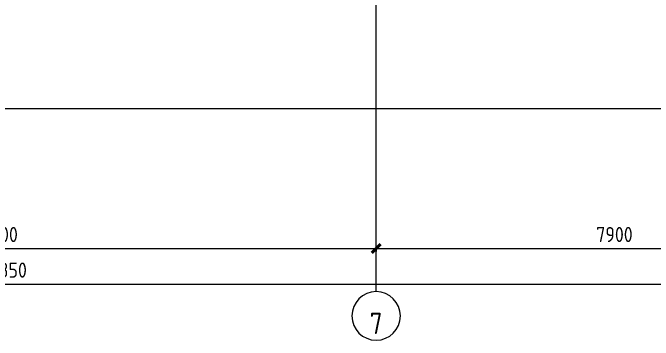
# Model space of a CAD drawing. Header units: millimetres. Extents: x -10474 to 67905, y -3824 to 44223.
# Drawn here: x 24550 to 35125, y -3824 to 1574 of the extents above; entities that cross this region are included whole.
import ezdxf

# ---------------------------------------------------------------- set-up
doc = ezdxf.new("R2010")
doc.units = ezdxf.units.MM
doc.linetypes.add('ADSK_Линия сетки', pattern=[25, 20, -2.5, 0, -2.5])
for name, color, linetype, lineweight in [('Оси', 7, 'Continuous', 9), ('Размеры', 7, 'Continuous', 9), ('Размеры-100', 7, 'Continuous', 9)]:
    doc.layers.add(name, color=color, linetype=linetype, lineweight=lineweight)
doc.styles.add('GOST Common', font='GOST_Common.ttf', dxfattribs={"width": 0.9, "height": 350})
doc.styles.add('GOST Common_2', font='GOST_Common.ttf', dxfattribs={"width": 0.9, "height": 250})
doc.dimstyles.new('ADSK_Основной_2_5_мм_Оси', dxfattribs={"dimscale": 304.8, "dimtxt": 251.428749, "dimasz": 0.463911, "dimexe": 0.492126, "dimexo": 0.492126, "dimgap": 0.098425, "dimtad": 1, "dimrnd": 0.01, "dimdsep": 46, "dimtxsty": 'GOST Common_2', "dimblk1": 'OBLIQUE', "dimblk2": 'OBLIQUE', "dimsah": 1, "dimcen": 0.09, "dimdle": 0.492126, "dimazin": 2, "dimtfac": 1, "dimtdec": 4, "dimtix": 1, "dimtmove": 0, "dimatfit": 3, "dimfxl": 1, "dimtvp": 1, "dimtolj": 1, "dimtzin": 0, "dimlwd": 20, "dimlwe": 20, "dimarcsym": 2})

# ---------------------------------------------------------------- blocks, each defined once
blk = doc.blocks.new('Ось сетки - Круг_Ø8 мм-8258-План потолков 2-го этажа')
at = {"layer": 'Оси', "lineweight": 20}
for start, end in [(360, 180), (180, 360)]:
    blk.add_arc((0, 0), 4, start, end, dxfattribs=at)
blk = doc.blocks.new('DIMBLOCK13-План потолков 2-го этажа')
at = {"layer": 'Размеры-100', "lineweight": 20, "transparency": 16777216}
for p, q in [((18050, -2314), (18050, -2164)), ((30550, -2314), (30550, -2164)), ((18050, -2314), (30550, -2314)), ((18050, -2314), (18050, -2364)), ((30550, -2314), (30550, -2364))]:
    blk.add_line(p, q, dxfattribs=at)
at = {"layer": 'Размеры-100', "lineweight": 40, "transparency": 16777216}
for p, q in [((18050, -2314), (17979, -2385)), ((18050, -2314), (18120, -2243)), ((30550, -2314), (30479, -2385)), ((30550, -2314), (30620, -2243))]:
    blk.add_line(p, q, dxfattribs=at)
at = {"layer": 'Размеры-100', "color": 0, "lineweight": 20, "transparency": 16777216, "insert": (23929, -1957), "char_height": 250, "width": 889.8, "attachment_point": 1, "line_spacing_factor": 1.022761, "style": 'GOST Common_2'}
blk.add_mtext('12500', dxfattribs=at)
blk = doc.blocks.new('_Oblique')
at = {"color": 0, "linetype": 'ByBlock', "lineweight": -2}
blk.add_line((-0.5, -0.5), (0.5, 0.5), dxfattribs=at)
blk = doc.blocks.new('DIMBLOCK14-План потолков 2-го этажа')
at = {"layer": 'Размеры-100', "lineweight": 20, "transparency": 16777216}
for p, q in [((30550, -2314), (30550, -2164)), ((38450, -2314), (38450, -2164)), ((30550, -2314), (38450, -2314)), ((30550, -2314), (30550, -2364)), ((38450, -2314), (38450, -2364))]:
    blk.add_line(p, q, dxfattribs=at)
at = {"layer": 'Размеры-100', "lineweight": 40, "transparency": 16777216}
for p, q in [((30550, -2314), (30479, -2385)), ((30550, -2314), (30620, -2243)), ((38450, -2314), (38379, -2385)), ((38450, -2314), (38520, -2243))]:
    blk.add_line(p, q, dxfattribs=at)
at = {"layer": 'Размеры-100', "color": 0, "lineweight": 20, "transparency": 16777216, "insert": (34184, -1957), "char_height": 250, "width": 756.84, "attachment_point": 1, "line_spacing_factor": 1.022761, "style": 'GOST Common_2'}
blk.add_mtext('7900', dxfattribs=at)
blk = doc.blocks.new('DIMBLOCK19-План потолков 2-го этажа')
at = {"layer": 'Размеры-100', "lineweight": 20, "transparency": 16777216}
for p, q in [((-6500, -2901), (-6500, -2751)), ((55350, -2901), (55350, -2751)), ((-6650, -2901), (55500, -2901)), ((-6500, -2901), (-6500, -2951)), ((55350, -2901), (55350, -2951))]:
    blk.add_line(p, q, dxfattribs=at)
at = {"layer": 'Размеры-100', "lineweight": 40, "transparency": 16777216}
for p, q in [((-6500, -2901), (-6430, -2830)), ((55350, -2901), (55420, -2830)), ((-6500, -2901), (-6571, -2972)), ((55350, -2901), (55279, -2972))]:
    blk.add_line(p, q, dxfattribs=at)
at = {"layer": 'Размеры-100', "color": 0, "lineweight": 20, "transparency": 16777216, "insert": (24054, -2544), "char_height": 250, "width": 889.8, "attachment_point": 1, "line_spacing_factor": 1.022761, "style": 'GOST Common_2'}
blk.add_mtext('61850', dxfattribs=at)

msp = doc.modelspace()

# ---------------------------------------------------------------- linework, layer by layer
at = {"layer": 'Оси', "linetype": 'ADSK_Линия сетки'}
for p, q in [((30549.565, -3024.361), (30549.565, 15558.581)), ((-9674.401, -5), (50122.26, -5))]:
    msp.add_line(p, q, dxfattribs=at)

# ---------------------------------------------------------------- block references
at = {"layer": 'Оси', "lineweight": 20, "xscale": 99.99999999999993, "yscale": 99.99999999999993, "zscale": 99.99999999999993}
msp.add_blockref('Ось сетки - Круг_Ø8 мм-8258-План потолков 2-го этажа', (30549.565, -3424.361), dxfattribs=at)

# ---------------------------------------------------------------- texts
at = {"layer": 'Оси', "insert": (30548.735, -3547.265), "char_height": 350, "width": 232.2, "attachment_point": 5, "line_spacing_factor": 1.022766, "style": 'GOST Common'}
msp.add_mtext('\\pt89.999,180.0015,270.0005,359.9995,449.9985,540.001,630,719.999,810.0015,900.0005,989.9995,1079.9985,1170.001,1260,1349.999,1440.0015,1530.0005,1619.9995,1709.9985,1800.001,1890,1979.999,2070.0015,2160.0005,2249.9995,2339.9985,2430.001,2520,2609.999,2700.0015,2790.0005,2879.9995;7', dxfattribs=at)

# ---------------------------------------------------------------- dimensions: what is measured, and where the dimension line sits
at = {"layer": 'Размеры', "lineweight": 20}
for base, p1, p2, override, picture, middle in [((30549.565, -2314.023), (18049.565, -2214.038), (30549.565, -2214.038), {"dimpost": '<>', "dimfxl": 12500}, 'DIMBLOCK13-План потолков 2-го этажа', (24299.565, -2159.023)), ((38449.565, -2314.023), (30549.565, -2214.038), (38449.565, -2214.038), {"dimpost": '<>', "dimfxl": 7900}, 'DIMBLOCK14-План потолков 2-го этажа', (34499.565, -2159.023)), ((55349.565, -2900.84), (-6500.435, -2800.855), (55349.565, -2800.855), {"dimpost": '<>', "dimfxl": 61850}, 'DIMBLOCK19-План потолков 2-го этажа', (24424.565, -2745.84))]:
    dim = msp.add_linear_dim(base=base, p1=p1, p2=p2, dimstyle='ADSK_Основной_2_5_мм_Оси', override=override, dxfattribs=at)
    dim.commit()
    dim.dimension.update_dxf_attribs({"geometry": picture, "text_midpoint": middle})

doc.saveas('drawing.dxf')
